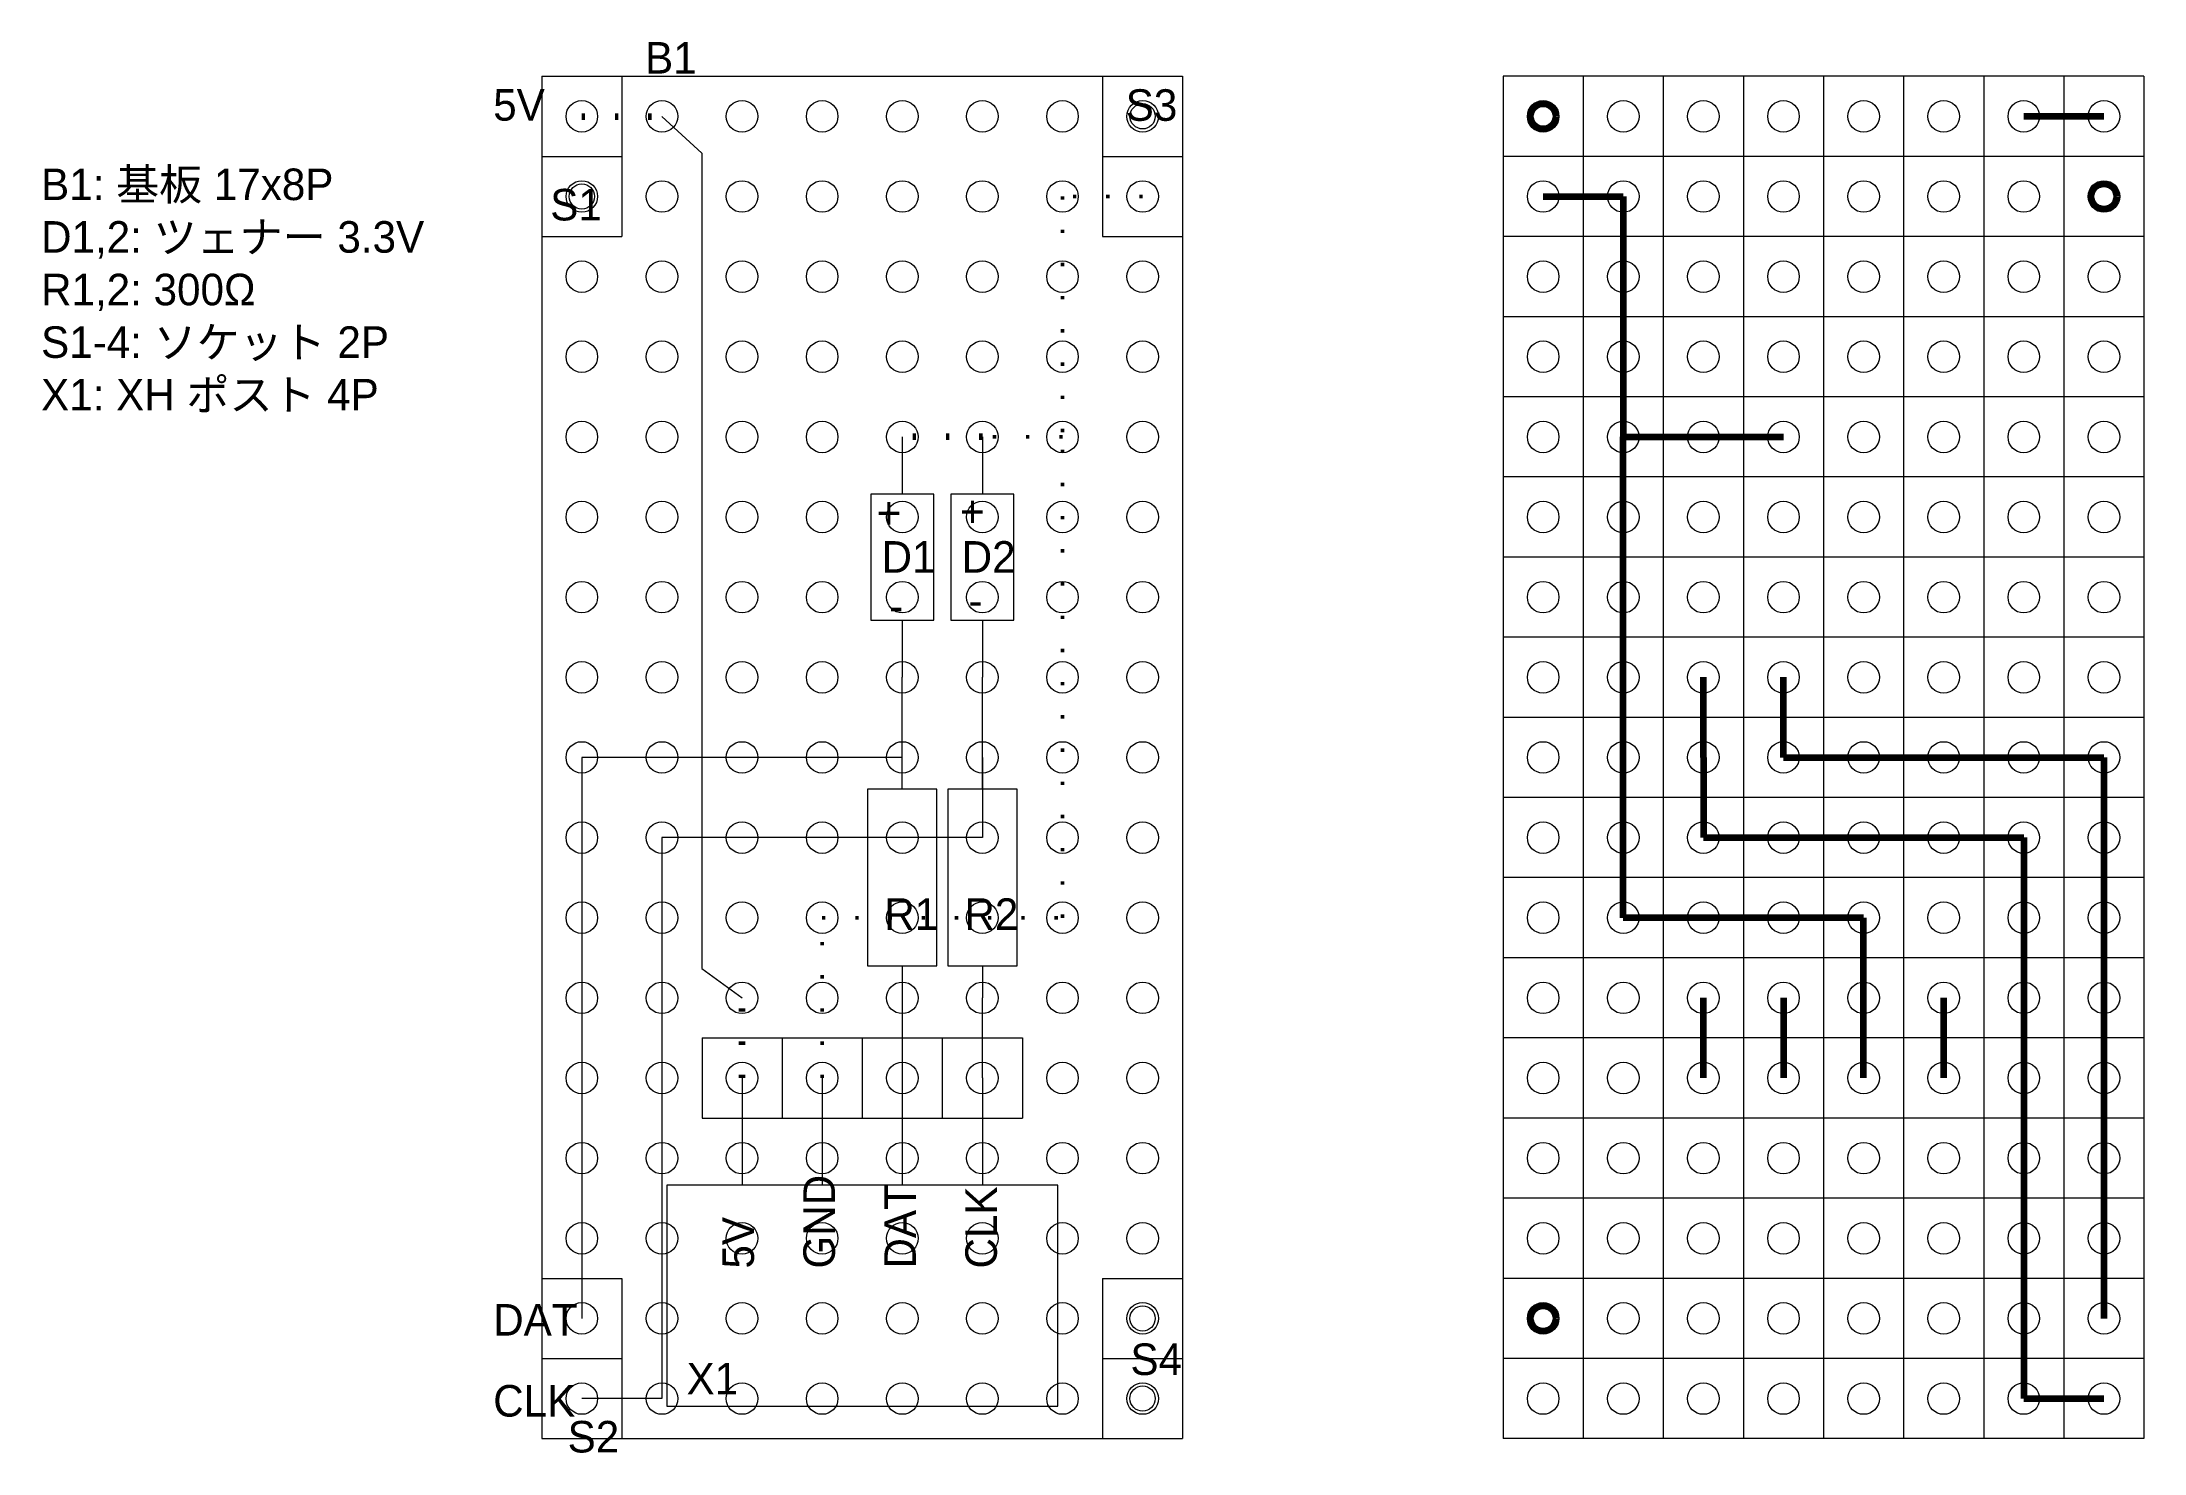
# Model space of a CAD drawing. Extents: x -17.1 to 49.5, y -42.4 to 2.4.
import ezdxf

# ---------------------------------------------------------------- set-up
doc = ezdxf.new("R2010")
doc.units = 0
doc.linetypes.add('DOTTINY', pattern=[0.9525, 0, -0.9525])
doc.layers.get('0').update_dxf_attribs({"linetype": 'CONTINUOUS', "lineweight": 9})
doc.layers.add('0_GND', color=7, linetype='CONTINUOUS', lineweight=15)
for name, color, linetype, lineweight, true_color in [('0_wire', 92, 'CONTINUOUS', 15, 0x00c800), ('3.3V line', 40, 'CONTINUOUS', 15, 0xffaa00), ('5V line', 12, 'CONTINUOUS', 15, 0xd00000), ('diode', 212, 'CONTINUOUS', 15, 0xd500d5), ('resister', 132, 'CONTINUOUS', 15, 0x00c6c6), ('socket_header', 56, 'CONTINUOUS', 15, 0x808000), ('terminal', 16, 'CONTINUOUS', 15, 0x800000), ('universal_board', 253, 'CONTINUOUS', 15, 0xa0a0a4)]:
    doc.layers.add(name, color=color, linetype=linetype, lineweight=lineweight, true_color=true_color)
doc.styles.add('azomix', font='azomix')
doc.styles.add('kst32b', font='kst32b')

msp = doc.modelspace()

# ---------------------------------------------------------------- linework, layer by layer
at = {"layer": '0_GND', "linetype": 'DOTTINY', "lineweight": 50}
for p, q in [((17.78, -2.54), (15.24, -2.54)), ((15.24, -2.54), (15.24, -10.16)), ((15.24, -10.16), (12.7, -10.16)), ((15.24, -25.4), (15.24, -10.16)), ((7.62, -30.48), (7.62, -25.4)), ((7.62, -25.4), (15.24, -25.4))]:
    msp.add_line(p, q, dxfattribs=at)
at = {"layer": '0_GND', "lineweight": 200}
for p, q in [((30.48, -2.54), (33.02, -2.54)), ((33.02, -2.54), (33.02, -10.16)), ((33.02, -25.4), (33.02, -10.16)), ((33.02, -10.16), (35.56, -10.16)), ((35.56, -10.16), (38.1, -10.16)), ((40.64, -25.4), (33.02, -25.4)), ((40.64, -30.48), (40.64, -25.4))]:
    msp.add_line(p, q, dxfattribs=at)
at = {"layer": '0_GND', "linetype": 'DOTTINY', "lineweight": 100}
msp.add_line((12.7, -10.16), (10.16, -10.16), dxfattribs=at)
at = {"layer": '0_GND'}
msp.add_circle((17.78, -40.64), 0.4, dxfattribs=at)
at = {"layer": '0_wire'}
for p, q in [((10.16, -20.32), (10.16, -17.78)), ((12.7, -20.32), (12.7, -17.78)), ((10.16, -20.32), (0, -20.32)), ((0, -20.32), (0, -38.1)), ((12.7, -20.32), (12.7, -22.86)), ((12.7, -22.86), (2.54, -22.86)), ((2.54, -22.86), (2.54, -40.64)), ((10.16, -27.94), (10.16, -30.48)), ((12.7, -30.48), (12.7, -27.94)), ((2.54, -40.64), (0, -40.64))]:
    msp.add_line(p, q, dxfattribs=at)
at = {"layer": '0_wire', "lineweight": 200}
for p, q in [((35.56, -20.32), (35.56, -17.78)), ((38.1, -20.32), (38.1, -17.78)), ((35.56, -20.32), (35.56, -22.86)), ((38.1, -20.32), (48.26, -20.32)), ((48.26, -20.32), (48.26, -38.1)), ((35.56, -22.86), (45.72, -22.86)), ((45.72, -22.86), (45.72, -40.64)), ((35.56, -30.48), (35.56, -27.94)), ((38.1, -27.94), (38.1, -30.48)), ((45.72, -40.64), (48.26, -40.64))]:
    msp.add_line(p, q, dxfattribs=at)
at = {"layer": '0_wire'}
for centre in [(0, -2.54), (17.78, -38.1)]:
    msp.add_circle(centre, 0.4, dxfattribs=at)
at = {"layer": '0_wire', "lineweight": 200}
for centre in [(48.26, -2.54), (30.48, -38.1)]:
    msp.add_circle(centre, 0.4, dxfattribs=at)
at = {"layer": '3.3V line'}
msp.add_circle((17.78, 0), 0.4, dxfattribs=at)
at = {"layer": '3.3V line', "lineweight": 200}
msp.add_circle((30.48, 0), 0.4, dxfattribs=at)
at = {"layer": '5V line', "linetype": 'DOTTINY', "lineweight": 100}
for p, q in [((0, 0), (2.54, 0)), ((5.08, -30.48), (5.08, -27.94))]:
    msp.add_line(p, q, dxfattribs=at)
at = {"layer": '5V line', "lineweight": 200}
for p, q in [((48.26, 0), (45.72, 0)), ((43.18, -30.48), (43.18, -27.94))]:
    msp.add_line(p, q, dxfattribs=at)
at = {"layer": 'diode'}
for p, q in [((10.16, -10.16), (10.16, -11.97)), ((12.7, -10.16), (12.7, -11.97)), ((9.16, -11.97), (9.16, -15.97)), ((11.16, -11.97), (9.16, -11.97)), ((11.16, -15.97), (11.16, -11.97)), ((11.7, -11.97), (11.7, -15.97)), ((13.7, -11.97), (11.7, -11.97)), ((13.7, -15.97), (13.7, -11.97)), ((9.16, -15.97), (11.16, -15.97)), ((10.16, -15.97), (10.16, -17.78)), ((11.7, -15.97), (13.7, -15.97)), ((12.7, -15.97), (12.7, -17.78))]:
    msp.add_line(p, q, dxfattribs=at)
at = {"layer": 'resister'}
for p, q in [((10.16, -21.33), (10.16, -20.32)), ((12.7, -21.33), (12.7, -20.32)), ((9.06, -21.33), (9.06, -26.93)), ((11.26, -21.33), (9.06, -21.33)), ((11.26, -26.93), (11.26, -21.33)), ((11.6, -21.33), (11.6, -26.93)), ((13.8, -21.33), (11.6, -21.33)), ((13.8, -26.93), (13.8, -21.33)), ((9.06, -26.93), (11.26, -26.93)), ((10.16, -26.93), (10.16, -27.94)), ((11.6, -26.93), (13.8, -26.93)), ((12.7, -26.93), (12.7, -27.94))]:
    msp.add_line(p, q, dxfattribs=at)
msp.add_lwpolyline([(2.54, 0), (3.808, -1.166), (3.808, -27.005), (5.08, -27.94)], dxfattribs=at)
at = {"layer": 'socket_header'}
for p, q in [((-1.27, 1.27), (-1.27, -1.27)), ((-1.27, 1.27), (1.27, 1.27)), ((1.27, 1.27), (1.27, -1.27)), ((16.51, 1.27), (16.51, -1.27)), ((16.51, 1.27), (19.05, 1.27)), ((19.05, 1.27), (19.05, -1.27)), ((-1.27, -1.27), (1.27, -1.27)), ((-1.27, -1.27), (-1.27, -3.81)), ((-1.27, -1.27), (1.27, -1.27)), ((1.27, -1.27), (1.27, -3.81)), ((16.51, -1.27), (19.05, -1.27)), ((16.51, -1.27), (16.51, -3.81)), ((16.51, -1.27), (19.05, -1.27)), ((19.05, -1.27), (19.05, -3.81)), ((-1.27, -3.81), (1.27, -3.81)), ((16.51, -3.81), (19.05, -3.81)), ((3.81, -29.21), (3.81, -31.75)), ((3.81, -29.21), (6.35, -29.21)), ((6.35, -29.21), (6.35, -31.75)), ((6.35, -29.21), (8.89, -29.21)), ((6.35, -29.21), (6.35, -31.75)), ((8.89, -29.21), (8.89, -31.75)), ((8.89, -29.21), (11.43, -29.21)), ((8.89, -29.21), (8.89, -31.75)), ((11.43, -29.21), (11.43, -31.75)), ((11.43, -29.21), (13.97, -29.21)), ((11.43, -29.21), (11.43, -31.75)), ((13.97, -29.21), (13.97, -31.75)), ((3.81, -31.75), (6.35, -31.75)), ((6.35, -31.75), (8.89, -31.75)), ((8.89, -31.75), (11.43, -31.75)), ((11.43, -31.75), (13.97, -31.75)), ((-1.27, -36.83), (-1.27, -39.37)), ((-1.27, -36.83), (1.27, -36.83)), ((1.27, -36.83), (1.27, -39.37)), ((16.51, -36.83), (16.51, -39.37)), ((16.51, -36.83), (19.05, -36.83)), ((19.05, -36.83), (19.05, -39.37)), ((-1.27, -39.37), (1.27, -39.37)), ((-1.27, -39.37), (-1.27, -41.91)), ((-1.27, -39.37), (1.27, -39.37)), ((1.27, -39.37), (1.27, -41.91)), ((16.51, -39.37), (19.05, -39.37)), ((16.51, -39.37), (16.51, -41.91)), ((16.51, -39.37), (19.05, -39.37)), ((19.05, -39.37), (19.05, -41.91)), ((-1.27, -41.91), (1.27, -41.91)), ((16.51, -41.91), (19.05, -41.91))]:
    msp.add_line(p, q, dxfattribs=at)
at = {"layer": 'terminal'}
for p, q in [((5.08, -30.48), (5.08, -33.88)), ((7.62, -30.48), (7.62, -33.88)), ((7.62, -30.48), (7.62, -33.88)), ((10.16, -30.48), (10.16, -33.88)), ((10.16, -30.48), (10.16, -33.88)), ((12.7, -30.48), (12.7, -33.88)), ((2.69, -33.88), (2.69, -40.88)), ((15.09, -33.88), (2.69, -33.88)), ((15.09, -40.88), (15.09, -33.88)), ((2.69, -40.88), (15.09, -40.88))]:
    msp.add_line(p, q, dxfattribs=at)
at = {"layer": 'universal_board'}
for p, q in [((-1.27, 1.27), (19.05, 1.27)), ((-1.27, 1.27), (-1.27, -41.91)), ((19.05, 1.27), (19.05, -41.91)), ((49.53, 1.27), (29.21, 1.27)), ((29.21, 1.27), (29.21, -41.91)), ((31.75, 1.27), (31.75, -41.91)), ((34.29, 1.27), (34.29, -41.91)), ((36.83, 1.27), (36.83, -41.91)), ((39.37, 1.27), (39.37, -41.91)), ((41.91, 1.27), (41.91, -41.91)), ((44.45, 1.27), (44.45, -41.91)), ((46.99, 1.27), (46.99, -41.91)), ((49.53, 1.27), (49.53, -41.91)), ((49.53, -1.27), (29.21, -1.27)), ((49.53, -3.81), (29.21, -3.81)), ((49.53, -6.35), (29.21, -6.35)), ((49.53, -8.89), (29.21, -8.89)), ((49.53, -11.43), (29.21, -11.43)), ((49.53, -13.97), (29.21, -13.97)), ((49.53, -16.51), (29.21, -16.51)), ((49.53, -19.05), (29.21, -19.05)), ((49.53, -21.59), (29.21, -21.59)), ((49.53, -24.13), (29.21, -24.13)), ((49.53, -26.67), (29.21, -26.67)), ((49.53, -29.21), (29.21, -29.21)), ((49.53, -31.75), (29.21, -31.75)), ((49.53, -34.29), (29.21, -34.29)), ((49.53, -36.83), (29.21, -36.83)), ((49.53, -39.37), (29.21, -39.37)), ((-1.27, -41.91), (19.05, -41.91)), ((49.53, -41.91), (29.21, -41.91))]:
    msp.add_line(p, q, dxfattribs=at)
for centre in [(0, 0), (2.54, 0), (5.08, 0), (7.62, 0), (10.16, 0), (12.7, 0), (15.24, 0), (17.78, 0), (17.78, 0), (30.48, 0), (30.48, 0), (33.02, 0), (35.56, 0), (38.1, 0), (40.64, 0), (43.18, 0), (45.72, 0), (48.26, 0), (0, -2.54), (2.54, -2.54), (5.08, -2.54), (7.62, -2.54), (10.16, -2.54), (12.7, -2.54), (15.24, -2.54), (17.78, -2.54), (30.48, -2.54), (33.02, -2.54), (35.56, -2.54), (38.1, -2.54), (40.64, -2.54), (43.18, -2.54), (45.72, -2.54), (48.26, -2.54), (0, -5.08), (2.54, -5.08), (5.08, -5.08), (7.62, -5.08), (10.16, -5.08), (12.7, -5.08), (15.24, -5.08), (17.78, -5.08), (30.48, -5.08), (33.02, -5.08), (35.56, -5.08), (38.1, -5.08), (40.64, -5.08), (43.18, -5.08), (45.72, -5.08), (48.26, -5.08), (0, -7.62), (2.54, -7.62), (5.08, -7.62), (7.62, -7.62), (10.16, -7.62), (12.7, -7.62), (15.24, -7.62), (17.78, -7.62), (30.48, -7.62), (33.02, -7.62), (35.56, -7.62), (38.1, -7.62), (40.64, -7.62), (43.18, -7.62), (45.72, -7.62), (48.26, -7.62), (0, -10.16), (2.54, -10.16), (5.08, -10.16), (7.62, -10.16), (10.16, -10.16), (12.7, -10.16), (15.24, -10.16), (17.78, -10.16), (30.48, -10.16), (33.02, -10.16), (35.56, -10.16), (38.1, -10.16), (40.64, -10.16), (43.18, -10.16), (45.72, -10.16), (48.26, -10.16), (0, -12.7), (2.54, -12.7), (5.08, -12.7), (7.62, -12.7), (10.16, -12.7), (12.7, -12.7), (15.24, -12.7), (17.78, -12.7), (30.48, -12.7), (33.02, -12.7), (35.56, -12.7), (38.1, -12.7), (40.64, -12.7), (43.18, -12.7), (45.72, -12.7), (48.26, -12.7), (0, -15.24), (2.54, -15.24), (5.08, -15.24), (7.62, -15.24), (10.16, -15.24), (12.7, -15.24), (15.24, -15.24), (17.78, -15.24), (30.48, -15.24), (33.02, -15.24), (35.56, -15.24), (38.1, -15.24), (40.64, -15.24), (43.18, -15.24), (45.72, -15.24), (48.26, -15.24), (0, -17.78), (2.54, -17.78), (5.08, -17.78), (7.62, -17.78), (10.16, -17.78), (12.7, -17.78), (15.24, -17.78), (17.78, -17.78), (30.48, -17.78), (33.02, -17.78), (35.56, -17.78), (38.1, -17.78), (40.64, -17.78), (43.18, -17.78), (45.72, -17.78), (48.26, -17.78), (0, -20.32), (2.54, -20.32), (5.08, -20.32), (7.62, -20.32), (10.16, -20.32), (12.7, -20.32), (15.24, -20.32), (17.78, -20.32), (30.48, -20.32), (33.02, -20.32), (35.56, -20.32), (38.1, -20.32), (40.64, -20.32), (43.18, -20.32), (45.72, -20.32), (48.26, -20.32), (0, -22.86), (2.54, -22.86), (5.08, -22.86), (7.62, -22.86), (10.16, -22.86), (12.7, -22.86), (15.24, -22.86), (17.78, -22.86), (30.48, -22.86), (33.02, -22.86), (35.56, -22.86), (38.1, -22.86), (40.64, -22.86), (43.18, -22.86), (45.72, -22.86), (48.26, -22.86), (0, -25.4), (2.54, -25.4), (5.08, -25.4), (7.62, -25.4), (10.16, -25.4), (12.7, -25.4), (15.24, -25.4), (17.78, -25.4), (30.48, -25.4), (33.02, -25.4), (35.56, -25.4), (38.1, -25.4), (40.64, -25.4), (43.18, -25.4), (45.72, -25.4), (48.26, -25.4), (0, -27.94), (2.54, -27.94), (5.08, -27.94), (7.62, -27.94), (10.16, -27.94), (12.7, -27.94), (15.24, -27.94), (17.78, -27.94), (30.48, -27.94), (33.02, -27.94), (35.56, -27.94), (38.1, -27.94), (40.64, -27.94), (43.18, -27.94), (45.72, -27.94), (48.26, -27.94), (0, -30.48), (2.54, -30.48), (5.08, -30.48), (7.62, -30.48), (10.16, -30.48), (12.7, -30.48), (15.24, -30.48), (17.78, -30.48), (30.48, -30.48), (33.02, -30.48), (35.56, -30.48), (38.1, -30.48), (40.64, -30.48), (43.18, -30.48), (45.72, -30.48), (48.26, -30.48), (0, -33.02), (2.54, -33.02), (5.08, -33.02), (7.62, -33.02), (10.16, -33.02), (12.7, -33.02), (15.24, -33.02), (17.78, -33.02), (30.48, -33.02), (33.02, -33.02), (35.56, -33.02), (38.1, -33.02), (40.64, -33.02), (43.18, -33.02), (45.72, -33.02), (48.26, -33.02), (0, -35.56), (2.54, -35.56), (5.08, -35.56), (7.62, -35.56), (10.16, -35.56), (12.7, -35.56), (15.24, -35.56), (17.78, -35.56), (30.48, -35.56), (33.02, -35.56), (35.56, -35.56), (38.1, -35.56), (40.64, -35.56), (43.18, -35.56), (45.72, -35.56), (48.26, -35.56), (0, -38.1), (2.54, -38.1), (5.08, -38.1), (7.62, -38.1), (10.16, -38.1), (12.7, -38.1), (15.24, -38.1), (17.78, -38.1), (30.48, -38.1), (33.02, -38.1), (35.56, -38.1), (38.1, -38.1), (40.64, -38.1), (43.18, -38.1), (45.72, -38.1), (48.26, -38.1), (0, -40.64), (2.54, -40.64), (5.08, -40.64), (7.62, -40.64), (10.16, -40.64), (12.7, -40.64), (15.24, -40.64), (17.78, -40.64), (30.48, -40.64), (33.02, -40.64), (35.56, -40.64), (38.1, -40.64), (40.64, -40.64), (43.18, -40.64), (45.72, -40.64), (48.26, -40.64)]:
    msp.add_circle(centre, 0.5, dxfattribs=at)

# ---------------------------------------------------------------- texts
at = {"insert": (-17.146, -5.518), "char_height": 1, "width": 12.46556, "attachment_point": 4, "style": 'kst32b'}
msp.add_mtext('B1: 基板 17x8P\\PD1,2: ツェナー 3.3V\\PR1,2: 300Ω\\PS1-4: ソケット 2P\\PX1: XH ポスト 4P', dxfattribs=at)
at = {"layer": 'diode', "char_height": 1, "attachment_point": 4, "line_spacing_factor": 1.54, "style": 'kst32b'}
for s, insert, width in [('+', (9.347, -12.565), 0.41667), ('+', (11.992, -12.521), 0.41667), ('D1', (9.503, -13.964), 1.16667), ('D2', (12.043, -13.964), 1.27111), ('-', (9.743, -15.519), 0.41667), ('-', (12.257, -15.343), 0.41667)]:
    msp.add_mtext(s, dxfattribs=dict(at, insert=insert, width=width))
at = {"layer": 'resister', "char_height": 1, "attachment_point": 4, "line_spacing_factor": 1.54, "style": 'azomix'}
for s, insert, width in [('R1', (9.589, -25.285), 1.04889), ('R2', (12.129, -25.285), 1.15333)]:
    msp.add_mtext(s, dxfattribs=dict(at, insert=insert, width=width))
at = {"layer": 'socket_header', "char_height": 1, "attachment_point": 4, "line_spacing_factor": 1.54, "style": 'kst32b'}
for s, insert, width in [('B1', (2.005, 1.855), 1.20222), ('5V\\P\\P\\P\\P\\P\\P\\P\\P\\P\\P\\P\\P\\P\\P\\PDAT\\PCLK', (-2.81, -20.181), 2.12667), ('S3', (17.244, 0.351), 1.23556), ('S1', (-1.003, -2.807), 1.16667), ('S4', (17.394, -39.401), 1.27111), ('S2', (-0.451, -41.857), 1.27111)]:
    msp.add_mtext(s, dxfattribs=dict(at, insert=insert, width=width))
at = {"layer": 'terminal', "insert": (8.815, -36.52), "char_height": 1, "width": 2.12667, "attachment_point": 4, "rotation": 90, "line_spacing_factor": 1.54, "style": 'kst32b'}
msp.add_mtext('5V\\PGND\\PDAT\\PCLK', dxfattribs=at)
at = {"layer": 'terminal', "insert": (3.321, -40.009), "char_height": 1, "width": 1.20222, "attachment_point": 4, "line_spacing_factor": 1.54, "style": 'kst32b'}
msp.add_mtext('X1', dxfattribs=at)

doc.saveas('drawing.dxf')
